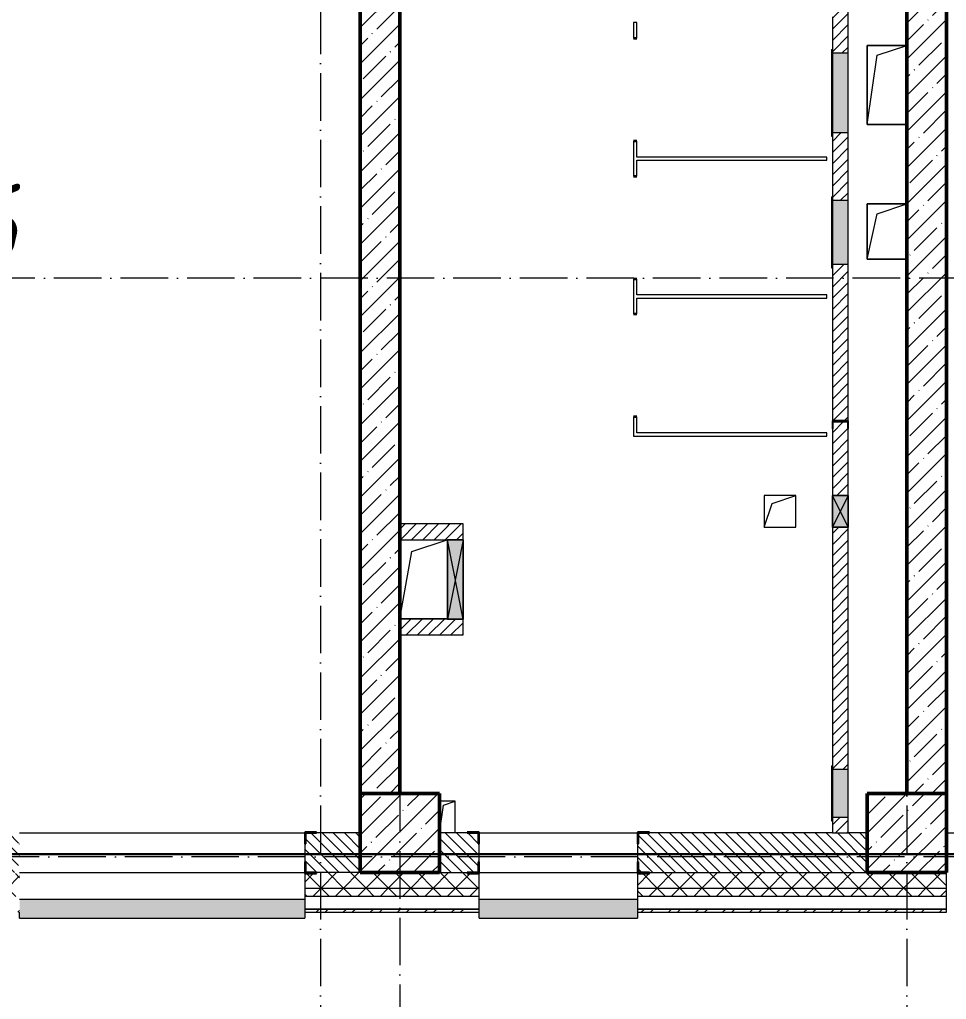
# Model space of a CAD drawing. Header units: millimetres. Extents: x -213536 to 1564669, y -45299 to 942238.
# Drawn here: x 45508 to 51358, y 513397 to 519579 of the extents above; entities that cross this region are included whole.
import ezdxf

# ---------------------------------------------------------------- set-up
doc = ezdxf.new("R2010")
doc.units = ezdxf.units.MM
doc.linetypes.add('50_200_ШТРИХ_1Т_ш5_п1_п1_', pattern=[700, 500, -100, 0, -100])
for name, color, linetype, lineweight in [('3.1) ЖБ окна 1.2 м', 102, 'Continuous', 30), ('3.3) Вычитаем ЖБбалки 0.4м -', 31, 'Continuous', 30), ('A-DETL-GENF-OTLN', 7, 'Continuous', 9), ('A-DOOR-OPNG-MCUT', 7, 'Continuous', 35), ('A-FLOR-____-OTLN', 7, 'Continuous', 9), ('A-GENM-____-MCUT', 7, 'Continuous', 25), ('A-GENM-____-OTLN', 7, 'Continuous', 9), ('A-GENM-____-OTLN-1', 7, 'Continuous', 25), ('A-GLAZ-____-OTLN', 7, 'Continuous', 9), ('A-WALL-____-MCUT', 7, 'Continuous', 13), ('A-WALL-____-MCUT-1', 7, 'Continuous', 9), ('A-WALL-____-MCUT-2', 7, 'Continuous', 50), ('A-WALL-____-OTLN', 7, 'Continuous', 9), ('A-WALL-____-PATT-1', 7, 'Continuous', 9), ('A-WALL-FNSH-MCUT-1', 7, 'Continuous', 9), ('S-COLS-____-MCUT', 7, 'Continuous', 50), ('S-COLS-____-OTLN', 7, 'Continuous', 9), ('S-GRID-____-OTLN-1', 7, '50_200_ШТРИХ_1Т_ш5_п1_п1_', 9), ('Марки помещений', 7, 'Continuous', 9)]:
    doc.layers.add(name, color=color, linetype=linetype, lineweight=lineweight)
doc.layers.add('A-DOOR-____-OTLN-1', color=7, linetype='Continuous', lineweight=9, true_color=0xffffff)
doc.layers.add('A-GLAZ-____-OTLN-1', color=7, linetype='Continuous', lineweight=9, true_color=0xc0c0c0)
doc.styles.add('ISOCPEUR_I_2', font='isocpeui.ttf', dxfattribs={"width": 0.85, "height": 2.3})
pattern_1 = [(135, (-15591.663, 459015.94), (-35.35534, -35.35534), [])]
pattern_2 = [(45, (-15591.66, 459015.94), (-114.04925, 114.04925), []), (45, (-15477.61, 459015.94), (-114.04925, 114.04925), [201.612, -40.322, 3.353, -36.97])]
pattern_3 = [(45, (-15591.66, 459015.94), (-70.71068, 70.71068), []), (135, (-15591.66, 459015.94), (-70.71068, -70.71068), [])]
pattern_4 = [(45, (-15591.663, 459015.94), (-35.35534, 35.35534), [])]

# ---------------------------------------------------------------- blocks, each defined once
blk = doc.blocks.new('BSC_Колонна _Прямоугольная - 500х500-V19-АР1_План отверстий 2 этажа в осях 1-64_Ю-ЯЯ')
at = {"layer": 'S-COLS-____-OTLN'}
h = blk.add_hatch(dxfattribs=at)
h.set_pattern_fill('FP_28', color=256, style=0, pattern_type=2)
h.set_pattern_definition([(45, (-63500, -55431.04), (-114.04925, 114.04925), []), (45, (-63385.95, -55431.04), (-114.04925, 114.04925), [201.613, -40.323, 3.353, -36.97])])
h.paths.add_polyline_path([(-250, -250), (250, -250), (250, 250), (-250, 250)], flags=0)
at = {"layer": 'S-COLS-____-MCUT'}
for p, q in [((250, 250), (-250, 250)), ((-250, 250), (-250, -250)), ((250, -250), (250, 250)), ((-250, -250), (250, -250))]:
    blk.add_line(p, q, dxfattribs=at)
blk = doc.blocks.new('BSC_Колонна _Прямоугольная - 500х500-V60-АР1_План отверстий 2 этажа в осях 1-64_Ю-ЯЯ')
at = {"layer": 'S-COLS-____-OTLN'}
h = blk.add_hatch(dxfattribs=at)
h.set_pattern_fill('FP_71', color=256, style=0, pattern_type=2)
h.set_pattern_definition([(45, (-66700, -55431.04), (-114.04925, 114.04925), []), (45, (-66585.95, -55431.04), (-114.04925, 114.04925), [201.613, -40.323, 3.353, -36.97])])
h.paths.add_polyline_path([(-250, -250), (250, -250), (250, 250), (-250, 250)], flags=0)
at = {"layer": 'S-COLS-____-MCUT'}
for p, q in [((250, 250), (-250, 250)), ((-250, 250), (-250, -250)), ((250, -250), (250, 250)), ((-250, -250), (250, -250))]:
    blk.add_line(p, q, dxfattribs=at)
blk = doc.blocks.new('DOR_ДУ_распашная__1Ст_Прямоугольная_ШЕР - Вн_650х2100h_Кабинки С_у-18405741-АР1_План отверстий 2 этажа в осях 1-64_Ю-ЯЯ')
at = {"layer": 'A-DOOR-OPNG-MCUT'}
for p, q in [((-325, -10), (-325, 10)), ((325, 10), (325, -10))]:
    blk.add_line(p, q, dxfattribs=at)
blk = doc.blocks.new('Фахверк_СКБ_Уголок - 250_2700-27497298-АР1_План отверстий 2 этажа в осях 1-64_Ю-ЯЯ')
at = {"layer": 'A-GENM-____-MCUT'}
for p, q in [((200, 181), (125, 181)), ((125, 181), (125, 106)), ((131, 106), (131, 175)), ((131, 175), (200, 175)), ((200, 175), (200, 181)), ((125, 106), (131, 106)), ((131, -6), (125, -6)), ((125, -6), (125, -81)), ((131, -75), (131, -6)), ((125, -81), (200, -81)), ((200, -75), (131, -75)), ((200, -81), (200, -75))]:
    blk.add_line(p, q, dxfattribs=at)
blk = doc.blocks.new('154_Фахверк_СКБ_Швеллер - Тип_100_3960-28331862-АР1_План отверстий 2 этажа в осях 1-64_Ю-ЯЯ')
at = {"layer": 'A-GENM-____-MCUT'}
for p, q in [((175, 50), (125, 50)), ((125, 50), (125, -50)), ((128, 47), (175, 47)), ((128, -47), (128, 47)), ((175, 47), (175, 50)), ((125, -50), (175, -50)), ((175, -47), (128, -47)), ((175, -50), (175, -47))]:
    blk.add_line(p, q, dxfattribs=at)
blk = doc.blocks.new('AR_Отверстие Ниша - Лючок-32402783-АР1_План отверстий 2 этажа в осях 1-64_Ю-ЯЯ')
at = {"layer": 'A-GLAZ-____-OTLN'}
blk.add_hatch(color=256, dxfattribs=at).paths.add_polyline_path([(250, -50), (250, 50), (-250, 50), (-250, -50)], flags=0)
for p, q in [((250, 50), (-250, 50)), ((-250, 50), (-250, -50)), ((250, -50), (250, 50)), ((-250, -50), (250, -50))]:
    blk.add_line(p, q, dxfattribs=at)
blk = doc.blocks.new('Л_Общий_Лючок - Лючок-29683801-АР1_План отверстий 2 этажа в осях 1-64_Ю-ЯЯ')
at = {"layer": 'A-GLAZ-____-OTLN-1'}
blk.add_hatch(color=256, dxfattribs=at).paths.add_polyline_path([(-24, 0), (524, 0), (524, 6), (-24, 6)], flags=0)
at = {"layer": 'A-GLAZ-____-OTLN'}
for p, q in [((524, 6), (-24, 6)), ((-24, 6), (-24, 0)), ((524, 6), (524, 0))]:
    blk.add_line(p, q, dxfattribs=at)
blk = doc.blocks.new('AR_Отверстие Ниша - Лючок-32402759-АР1_План отверстий 2 этажа в осях 1-64_Ю-ЯЯ')
at = {"layer": 'A-GLAZ-____-OTLN'}
blk.add_hatch(color=256, dxfattribs=at).paths.add_polyline_path([(200, -50), (200, 50), (-200, 50), (-200, -50)], flags=0)
for p, q in [((200, 50), (-200, 50)), ((-200, 50), (-200, -50)), ((200, -50), (200, 50)), ((-200, -50), (200, -50))]:
    blk.add_line(p, q, dxfattribs=at)
blk = doc.blocks.new('Л_Общий_Лючок - Лючок-29684370-АР1_План отверстий 2 этажа в осях 1-64_Ю-ЯЯ')
at = {"layer": 'A-GLAZ-____-OTLN-1'}
blk.add_hatch(color=256, dxfattribs=at).paths.add_polyline_path([(-24, 0), (424, 0), (424, 6), (-24, 6)], flags=0)
at = {"layer": 'A-GLAZ-____-OTLN'}
for p, q in [((424, 6), (-24, 6)), ((-24, 6), (-24, 0)), ((424, 6), (424, 0))]:
    blk.add_line(p, q, dxfattribs=at)
blk = doc.blocks.new('AR_Отверстие Ниша - Лючок-32402834-АР1_План отверстий 2 этажа в осях 1-64_Ю-ЯЯ')
at = {"layer": 'A-GLAZ-____-OTLN'}
blk.add_hatch(color=256, dxfattribs=at).paths.add_polyline_path([(150, -50), (150, 50), (-150, 50), (-150, -50)], flags=0)
for p, q in [((150, 50), (-150, 50)), ((-150, 50), (-150, -50)), ((150, -50), (150, 50)), ((-150, -50), (150, -50))]:
    blk.add_line(p, q, dxfattribs=at)
blk = doc.blocks.new('Л_Общий_Лючок - Лючок-29683982-АР1_План отверстий 2 этажа в осях 1-64_Ю-ЯЯ')
at = {"layer": 'A-GLAZ-____-OTLN-1'}
blk.add_hatch(color=256, dxfattribs=at).paths.add_polyline_path([(-24, 0), (324, 0), (324, 6), (-24, 6)], flags=0)
at = {"layer": 'A-GLAZ-____-OTLN'}
for p, q in [((324, 6), (-24, 6)), ((-24, 6), (-24, 0)), ((324, 6), (324, 0))]:
    blk.add_line(p, q, dxfattribs=at)
blk = doc.blocks.new('AR_Отверстие прямоугольное _в стене_ - AR_Отверстие прямоугольное _в стене__ВК-32402728-АР1_План отверстий 2 этажа в осях 1-64_Ю-ЯЯ')
at = {"layer": 'A-GLAZ-____-OTLN'}
blk.add_hatch(color=256, dxfattribs=at).paths.add_polyline_path([(100, 50), (-100, 50), (-100, -50), (100, -50)], flags=0)
at = {"layer": 'A-DETL-GENF-OTLN'}
for p, q in [((-100, -50), (-100, 50)), ((-100, 50), (100, 50)), ((100, 50), (-100, -50)), ((-100, 50), (100, -50)), ((100, 50), (-100, 50)), ((-100, 50), (-100, -50)), ((100, 50), (100, -50)), ((100, -50), (100, 50)), ((100, -50), (-100, -50)), ((-100, -50), (100, -50))]:
    blk.add_line(p, q, dxfattribs=at)
blk = doc.blocks.new('AR_Отверстие прямоугольное _в плите_ - AR_Отверстие прямоугольное _в плите_-30459243-АР1_План отверстий 2 этажа в осях 1-64_Ю-ЯЯ')
at = {"layer": 'A-GENM-____-OTLN'}
for p, q in [((125, 175), (-125, 175)), ((-125, 175), (-125, -175)), ((-62.5, 112.5), (125, 175)), ((-125, -175), (-62.5, 112.5)), ((-125, -175), (125, -175))]:
    blk.add_line(p, q, dxfattribs=at)
blk = doc.blocks.new('AR_Отверстие прямоугольное _в плите_ - AR_Отверстие прямоугольное _в плите_-V153-АР1_План отверстий 2 этажа в осях 1-64_Ю-ЯЯ')
at = {"layer": 'A-GENM-____-OTLN'}
for p, q in [((125, 250), (-125, 250)), ((-125, 250), (-125, -250)), ((-62.5, 187.5), (125, 250)), ((-125, -250), (-62.5, 187.5)), ((-125, -250), (125, -250))]:
    blk.add_line(p, q, dxfattribs=at)
blk = doc.blocks.new('AR_Отверстие прямоугольное _в плите_ - AR_Отверстие прямоугольное _в плите_-30459207-АР1_План отверстий 2 этажа в осях 1-64_Ю-ЯЯ')
at = {"layer": 'A-GENM-____-OTLN'}
for p, q in [((100, 100), (-100, 100)), ((-100, 100), (-100, -100)), ((-50, 50), (100, 100)), ((100, -100), (100, 100)), ((-100, -100), (-50, 50)), ((-100, -100), (100, -100))]:
    blk.add_line(p, q, dxfattribs=at)
blk = doc.blocks.new('AR_Отверстие прямоугольное _в плите_ - AR_Отверстие прямоугольное _в плите_-30510843-АР1_План отверстий 2 этажа в осях 1-64_Ю-ЯЯ')
at = {"layer": 'A-GENM-____-OTLN'}
for p, q in [((50, 100), (-50, 100)), ((-50, -100), (-25, 75)), ((-25, 75), (50, 100)), ((50, -100), (50, 100))]:
    blk.add_line(p, q, dxfattribs=at)
blk = doc.blocks.new('AR_Отверстие прямоугольное _в плите_ - AR_Отверстие прямоугольное _в плите_-V185-АР1_План отверстий 2 этажа в осях 1-64_Ю-ЯЯ')
at = {"layer": 'A-GENM-____-OTLN'}
for p, q in [((-75, 175), (148.4, 249.5)), ((-150, -250), (-75, 175)), ((-150, -250), (150, -250))]:
    blk.add_line(p, q, dxfattribs=at)
blk = doc.blocks.new('Отлив_СКБ - Отлив витража_120_НВФ-31885283-АР1_План отверстий 2 этажа в осях 1-64_Ю-ЯЯ')
at = {"layer": 'A-GLAZ-____-OTLN-1'}
for points in [[(426.1, -2), (1000, -2), (1000, 0), (0, 0), (0, -2)], [(426.1, -120), (1000, -120), (1000, -2), (0, -2), (0, -120)]]:
    blk.add_hatch(color=256, dxfattribs=at).paths.add_polyline_path(points, flags=0)
at = {"layer": 'A-GLAZ-____-OTLN'}
for p, q in [((0, 0), (1000, 0)), ((1000, -2), (0, -2)), ((0, -120), (0, -83)), ((0, -120), (1000, -120)), ((1000, -83), (1000, -120))]:
    blk.add_line(p, q, dxfattribs=at)
blk = doc.blocks.new('Отлив_СКБ - Отлив витража_120_НВФ-31885687-АР1_План отверстий 2 этажа в осях 1-64_Ю-ЯЯ')
at = {"layer": 'A-GLAZ-____-OTLN-1'}
for points in [[(0, 0), (0, -2), (1800, -2), (1800, 0), (1023.3, 0)], [(0, -83), (0, -120), (1800, -120), (1800, -2), (0, -2), (0, -63)]]:
    blk.add_hatch(color=256, dxfattribs=at).paths.add_polyline_path(points, flags=0)
at = {"layer": 'A-GLAZ-____-OTLN'}
for p, q in [((0, 0), (1800, 0)), ((1800, -2), (0, -2)), ((0, -120), (0, -83)), ((0, -120), (1800, -120)), ((1800, -83), (1800, -120))]:
    blk.add_line(p, q, dxfattribs=at)
blk = doc.blocks.new('AR_Отверстие прямоугольное _в стене__БезПР - AR_Отверстие прямоугольное _в стене__БезПР-36789228-АР1_План отверстий 2 этажа в осях 1-64_Ю-ЯЯ')
at = {"layer": 'A-GLAZ-____-OTLN'}
blk.add_hatch(color=256, dxfattribs=at).paths.add_polyline_path([(250, -50), (250, 50), (-250, 50), (-250, -50), (-193.5, -50)], flags=0)
at = {"layer": 'A-DETL-GENF-OTLN'}
for p, q in [((-250, -50), (-250, 50)), ((-250, 50), (250, 50)), ((250, 50), (-250, -50)), ((-250, 50), (250, -50)), ((250, 50), (-250, 50)), ((-250, 50), (-250, -50)), ((250, 50), (250, -50)), ((250, -50), (250, 50)), ((250, -50), (-250, -50)), ((-250, -50), (250, -50))]:
    blk.add_line(p, q, dxfattribs=at)
at = {"layer": 'A-GLAZ-____-OTLN'}
blk.add_line((250, 50), (-250, 50), dxfattribs=at)
blk = doc.blocks.new('2этаж')
at = {"layer": 'S-GRID-____-OTLN-1', "color": 251, "ltscale": 0.6, "true_color": 0x636466}
for p, q in [((47408.3, 549908.8), (47408.3, 511907.5)), ((51108.3, 549908.8), (51108.3, 511907.5)), ((47908.3, 549620.5), (47908.3, 512048.6)), ((59888.4, 517947), (-20260.4, 517947)), ((88482.7, 514297), (-20260.4, 514297))]:
    blk.add_line(p, q, dxfattribs=at)

msp = doc.modelspace()

# ---------------------------------------------------------------- hatches: boundary and pattern name
at = {"layer": 'A-WALL-____-PATT-1'}
h = msp.add_hatch(dxfattribs=at)
h.set_pattern_fill('FP_13', color=256, style=0, pattern_type=2)
h.set_pattern_definition(pattern_2)
h.paths.add_polyline_path([(51108.3, 514697), (51358.3, 514697), (51358.3, 522197), (51108.3, 522197), (51108.3, 516240.5)], flags=0)
h = msp.add_hatch(dxfattribs=at)
h.set_pattern_fill('FP_5', color=256, style=0, pattern_type=2)
h.set_pattern_definition(pattern_4)
h.paths.add_polyline_path([(50638.3, 514447), (50738.3, 514447), (50738.3, 514547), (50638.3, 514547)], flags=0)
h.paths.add_polyline_path([(50730.6, 514847), (50738.3, 514847), (50738.3, 516377), (50638.3, 516377), (50638.3, 514847)], flags=0)
h.paths.add_polyline_path([(50697, 516577), (50738.3, 516577), (50738.3, 516997), (50735.3, 516997), (50735.3, 517044), (50641.3, 517044), (50641.3, 516997), (50638.3, 516997), (50638.3, 516577), (50641.3, 516577)], flags=0)
h.paths.add_polyline_path([(50738.3, 517047), (50738.3, 518037), (50638.3, 518037), (50638.3, 517047), (50735.3, 517047)], flags=0)
h.paths.add_polyline_path([(50660.9, 518437), (50738.3, 518437), (50738.3, 518867), (50638.3, 518867), (50638.3, 518437)], flags=0)
h.paths.add_polyline_path([(50738.3, 519367), (50738.3, 521582), (50638.3, 521582), (50638.3, 519367), (50642.8, 519367)], flags=0)
h.paths.add_polyline_path([(50738.3, 521882), (50738.3, 521997), (50638.3, 521997), (50638.3, 521882), (50733.5, 521882)], flags=0)
h = msp.add_hatch(dxfattribs=at)
h.set_pattern_fill('FP_13', color=256, style=0, pattern_type=2)
h.set_pattern_definition(pattern_2)
h.paths.add_polyline_path([(47908.3, 514697), (47908.3, 521247), (47658.3, 521247), (47658.3, 514697)], flags=0)
h.paths.add_polyline_path([(47700, 521497), (47908.3, 521497), (47908.3, 521697), (47658.3, 521697), (47658.3, 521497)], flags=0)
h = msp.add_hatch(dxfattribs=at)
h.set_pattern_fill('FP_5', color=256, style=0, pattern_type=2)
h.set_pattern_definition(pattern_4)
h.paths.add_polyline_path([(47908.3, 516297), (48208.3, 516297), (48208.3, 516397), (47908.3, 516397)], flags=0)
h = msp.add_hatch(dxfattribs=at)
h.set_pattern_fill('FP_5', color=256, style=0, pattern_type=2)
h.set_pattern_definition(pattern_4)
h.paths.add_polyline_path([(48308.3, 516297), (48308.3, 516397), (48208.3, 516397), (48208.3, 516297)], flags=0)
h = msp.add_hatch(dxfattribs=at)
h.set_pattern_fill('FP_5', color=256, style=0, pattern_type=2)
h.set_pattern_definition(pattern_4)
h.paths.add_polyline_path([(47908.3, 515697), (48308.3, 515697), (48308.3, 515797), (47908.3, 515797)], flags=0)
h = msp.add_hatch(dxfattribs=at)
h.set_pattern_fill('FP_6', color=256, style=0, pattern_type=2)
h.set_pattern_definition(pattern_1)
h.paths.add_polyline_path([(47314.3, 514197), (47658.3, 514197), (47658.3, 514447), (47314.3, 514447), (47314.3, 514378), (47308.3, 514378), (47308.3, 514266), (47314.3, 514266)], flags=0)
h.paths.add_polyline_path([(45433.3, 514197), (45502.3, 514197), (45502.3, 514266), (45508.3, 514266), (45508.3, 514378), (45502.3, 514378), (45502.3, 514447), (44314.3, 514447), (44314.3, 514378), (44308.3, 514378), (44308.3, 514266), (44314.3, 514266), (44314.3, 514197), (44488.2, 514197)], flags=0)
h.paths.add_polyline_path([(42502.3, 514197), (42502.3, 514266), (42508.3, 514266), (42508.3, 514378), (42502.3, 514378), (42502.3, 514447), (42158.3, 514447), (42158.3, 514197), (42433.3, 514197)], flags=0)
h = msp.add_hatch(dxfattribs=at)
h.set_pattern_fill('FP_6', color=256, style=0, pattern_type=2)
h.set_pattern_definition(pattern_1)
h.paths.add_polyline_path([(50858.3, 514197), (50858.3, 514447), (49414.3, 514447), (49414.3, 514378), (49408.3, 514378), (49408.3, 514266), (49414.3, 514266), (49414.3, 514197), (49790.7, 514197)], flags=0)
h.paths.add_polyline_path([(48158.3, 514197), (48402.3, 514197), (48402.3, 514266), (48408.3, 514266), (48408.3, 514378), (48402.3, 514378), (48402.3, 514447), (48158.3, 514447), (48158.3, 514441)], flags=0)
h = msp.add_hatch(dxfattribs=at)
h.set_pattern_fill('FP_1', color=256, style=0, pattern_type=2)
h.set_pattern_definition(pattern_3)
h.paths.add_polyline_path([(58628.2, 514097), (58708.3, 514097), (58708.3, 514197), (52358.3, 514197), (52358.3, 514097), (55093.2, 514097)], flags=0)
h.paths.add_polyline_path([(49408.3, 514097), (51358.3, 514097), (51358.3, 514197), (49483.3, 514197), (49483.3, 514191), (49408.3, 514191)], flags=0)
h.paths.add_polyline_path([(48408.3, 514097), (48408.3, 514191), (48333.3, 514191), (48333.3, 514197), (47383.3, 514197), (47383.3, 514191), (47308.3, 514191), (47308.3, 514097), (48023.2, 514097)], flags=0)
h.paths.add_polyline_path([(44488.2, 514097), (45508.3, 514097), (45508.3, 514191), (45433.3, 514191), (45433.3, 514197), (44383.3, 514197), (44383.3, 514191), (44308.3, 514191), (44308.3, 514097), (44383.3, 514097)], flags=0)
h.paths.add_polyline_path([(42508.3, 514097), (42508.3, 514191), (42433.3, 514191), (42433.3, 514197), (41383.3, 514197), (41383.3, 514191), (41308.3, 514191), (41308.3, 514097), (41836.9, 514097)], flags=0)
h.paths.add_polyline_path([(38743.8, 514097), (39508.3, 514097), (39508.3, 514191), (39433.3, 514191), (39433.3, 514197), (38383.3, 514197), (38383.3, 514191), (38308.3, 514191), (38308.3, 514097), (38658.3, 514097)], flags=0)
h.paths.add_polyline_path([(36433.3, 514097), (36508.3, 514097), (36508.3, 514191), (36433.3, 514191), (36433.3, 514197), (35383.3, 514197), (35383.3, 514191), (35308.3, 514191), (35308.3, 514097), (35650.7, 514097)], flags=0)
h.paths.add_polyline_path([(32308.3, 514097), (33508.3, 514097), (33508.3, 514191), (33433.3, 514191), (33433.3, 514197), (32383.3, 514197), (32383.3, 514191), (32308.3, 514191)], flags=0)
h.paths.add_polyline_path([(26883.3, 514097), (26958.3, 514097), (26958.3, 514191), (26883.3, 514191), (26883.3, 514197), (25833.3, 514197), (25833.3, 514191), (25758.3, 514191), (25758.3, 514097), (26813.2, 514097)], flags=0)
h.paths.add_polyline_path([(28833.3, 514097), (30508.3, 514097), (30508.3, 514191), (30433.3, 514191), (30433.3, 514197), (28833.3, 514197), (28833.3, 514191), (28758.3, 514191), (28758.3, 514097)], flags=0)
h.paths.add_polyline_path([(23883.3, 514097), (23958.3, 514097), (23958.3, 514191), (23883.3, 514191), (23883.3, 514197), (22833.3, 514197), (22833.3, 514191), (22758.3, 514191), (22758.3, 514097), (23608.3, 514097)], flags=0)
h.paths.add_polyline_path([(20958.3, 514097), (20958.3, 514191), (20883.3, 514191), (20883.3, 514197), (19833.3, 514197), (19833.3, 514191), (19758.3, 514191), (19758.3, 514097), (20626.9, 514097)], flags=0)
h.paths.add_polyline_path([(16758.3, 514097), (17958.3, 514097), (17958.3, 514191), (17883.3, 514191), (17883.3, 514197), (16833.3, 514197), (16833.3, 514191), (16758.3, 514191)], flags=0)
h.paths.add_polyline_path([(14958.3, 514097), (14958.3, 514191), (14883.3, 514191), (14883.3, 514197), (13833.3, 514197), (13833.3, 514191), (13758.3, 514191), (13758.3, 514097), (14883.3, 514097)], flags=0)
h.paths.add_polyline_path([(11108.3, 514097), (11958.3, 514097), (11958.3, 514191), (11883.3, 514191), (11883.3, 514197), (10833.3, 514197), (10833.3, 514191), (10758.3, 514191), (10758.3, 514097), (10905.7, 514097)], flags=0)
h.paths.add_polyline_path([(8958.3, 514097), (8958.3, 514191), (8883.3, 514191), (8883.3, 514197), (7833.3, 514197), (7833.3, 514191), (7758.3, 514191), (7758.3, 514097), (8254.4, 514097)], flags=0)
h.paths.add_polyline_path([(5958.3, 514097), (5958.3, 514191), (5883.3, 514191), (5883.3, 514197), (4833.3, 514197), (4833.3, 514191), (4758.3, 514191), (4758.3, 514097), (5883.3, 514097)], flags=0)
h.paths.add_polyline_path([(2958.3, 514097), (2958.3, 514191), (2883.3, 514191), (2883.3, 514197), (1833.3, 514197), (1833.3, 514191), (1758.3, 514191), (1758.3, 514097), (2951.9, 514097)], flags=0)
h.paths.add_polyline_path([(758.3, 514097), (758.3, 514191), (683.3, 514191), (683.3, 514197), (-9041.7, 514197), (-9041.7, 514097), (300.7, 514097)], flags=0)
h.paths.add_polyline_path([(-10041.7, 514097), (-10041.7, 514197), (-18041.7, 514197), (-18041.7, 514097), (-12071.8, 514097)], flags=0)
h = msp.add_hatch(dxfattribs=at)
h.set_pattern_fill('FP_1', color=256, style=0, pattern_type=2)
h.set_pattern_definition(pattern_3)
h.paths.add_polyline_path([(58708.3, 514047), (58708.3, 514097), (52358.3, 514097), (52358.3, 514047), (58628.2, 514047)], flags=0)
h.paths.add_polyline_path([(51358.3, 514047), (51358.3, 514097), (49408.3, 514097), (49408.3, 514047), (49790.7, 514047)], flags=0)
h.paths.add_polyline_path([(48408.3, 514047), (48408.3, 514097), (47308.3, 514097), (47308.3, 514047), (48023.2, 514047)], flags=0)
h.paths.add_polyline_path([(45508.3, 514047), (45508.3, 514097), (44308.3, 514097), (44308.3, 514047), (44488.2, 514047)], flags=0)
h.paths.add_polyline_path([(42508.3, 514047), (42508.3, 514097), (41308.3, 514097), (41308.3, 514047), (41836.9, 514047)], flags=0)
h.paths.add_polyline_path([(39508.3, 514047), (39508.3, 514097), (38308.3, 514097), (38308.3, 514047), (39185.7, 514047)], flags=0)
h.paths.add_polyline_path([(35308.3, 514047), (36508.3, 514047), (36508.3, 514097), (35308.3, 514097)], flags=0)
h.paths.add_polyline_path([(32999.4, 514047), (33508.3, 514047), (33508.3, 514097), (32308.3, 514097), (32308.3, 514047)], flags=0)
h.paths.add_polyline_path([(28758.3, 514047), (30508.3, 514047), (30508.3, 514097), (28758.3, 514097)], flags=0)
h.paths.add_polyline_path([(25758.3, 514047), (26958.3, 514047), (26958.3, 514097), (25758.3, 514097)], flags=0)
h.paths.add_polyline_path([(23958.3, 514047), (23958.3, 514097), (22758.3, 514097), (22758.3, 514047), (23278.2, 514047)], flags=0)
h.paths.add_polyline_path([(17958.3, 514047), (17958.3, 514097), (16758.3, 514097), (16758.3, 514047)], flags=0)
h.paths.add_polyline_path([(19758.3, 514047), (20958.3, 514047), (20958.3, 514097), (19758.3, 514097)], flags=0)
h.paths.add_polyline_path([(14958.3, 514047), (14958.3, 514097), (13758.3, 514097), (13758.3, 514047), (14440.7, 514047)], flags=0)
h.paths.add_polyline_path([(11958.3, 514047), (11958.3, 514097), (10758.3, 514097), (10758.3, 514047), (11789.4, 514047)], flags=0)
h.paths.add_polyline_path([(7758.3, 514047), (8958.3, 514047), (8958.3, 514097), (7758.3, 514097)], flags=0)
h.paths.add_polyline_path([(5958.3, 514047), (5958.3, 514097), (4758.3, 514097), (4758.3, 514047), (5603.2, 514047)], flags=0)
h.paths.add_polyline_path([(2951.9, 514047), (2958.3, 514047), (2958.3, 514097), (1758.3, 514097), (1758.3, 514047), (2068.2, 514047)], flags=0)
h.paths.add_polyline_path([(758.3, 514047), (758.3, 514097), (-9041.7, 514097), (-9041.7, 514047), (300.7, 514047)], flags=0)
h.paths.add_polyline_path([(-10041.7, 514047), (-10041.7, 514097), (-18141.7, 514097), (-18141.7, 514047), (-12071.8, 514047)], flags=0)
h = msp.add_hatch(dxfattribs=at)
h.set_pattern_fill('FP_3', color=256, style=0, pattern_type=2)
h.set_pattern_definition([(45, (-15591.66, 459015.94), (-85.53659, 85.53659), []), (45, (-15534.64, 459015.94), (-85.53659, 85.53659), [])])
h.paths.add_polyline_path([(58608.3, 513947), (58608.3, 513967), (52358.3, 513967), (52358.3, 513947), (55093.2, 513947)], flags=0)
h.paths.add_polyline_path([(51358.3, 513947), (51358.3, 513967), (49408.3, 513967), (49408.3, 513947), (49790.7, 513947)], flags=0)
h.paths.add_polyline_path([(48408.3, 513947), (48408.3, 513967), (47308.3, 513967), (47308.3, 513947), (48023.2, 513947)], flags=0)
h.paths.add_polyline_path([(45508.3, 513947), (45508.3, 513967), (44928.3, 513967), (44928.3, 513947)], flags=0)

# ---------------------------------------------------------------- linework, layer by layer
at = {"layer": '3.3) Вычитаем ЖБбалки 0.4м -'}
msp.add_lwpolyline([(58491.8, 514313.4), (29908.3, 514313.4), (29908.3, 549908.8), (58491.8, 549908.8)], close=True, dxfattribs=at)
at = {"layer": 'A-FLOR-____-OTLN'}
for p, q in [((50858.3, 519417), (51108.3, 519417)), ((50858.3, 518917), (50858.3, 519417)), ((51108.3, 518917), (50858.3, 518917)), ((50858.3, 518417), (51108.3, 518417)), ((50858.3, 518067), (50858.3, 518417)), ((51108.3, 518067), (50858.3, 518067)), ((48208.3, 515797.5), (47908.3, 515797.5))]:
    msp.add_line(p, q, dxfattribs=at)
at = {"layer": 'A-WALL-____-MCUT'}
for p, q in [((47658.3, 514447), (47383.3, 514447)), ((48333.3, 514447), (48158.3, 514447)), ((50638.3, 514447), (49483.3, 514447)), ((50638.3, 514447), (50738.3, 514447)), ((50858.3, 514447), (50738.3, 514447)), ((47308.3, 514378), (47308.3, 514266)), ((48408.3, 514266), (48408.3, 514378)), ((49408.3, 514378), (49408.3, 514266)), ((47308.3, 514191), (47308.3, 513967)), ((48408.3, 513967), (48408.3, 514191)), ((49408.3, 514191), (49408.3, 513967)), ((51358.3, 513967), (51358.3, 514197)), ((47308.3, 513967), (48408.3, 513967)), ((49408.3, 513967), (51358.3, 513967))]:
    msp.add_line(p, q, dxfattribs=at)
at = {"layer": 'A-WALL-____-MCUT-1'}
for p, q in [((47658.3, 514197), (47383.3, 514197)), ((48158.3, 514197), (48333.3, 514197)), ((49483.3, 514197), (50858.3, 514197)), ((48408.3, 514097), (47308.3, 514097)), ((51358.3, 514097), (49408.3, 514097)), ((48408.3, 514047), (47308.3, 514047)), ((51358.3, 514047), (49408.3, 514047))]:
    msp.add_line(p, q, dxfattribs=at)
at = {"layer": 'A-WALL-____-MCUT-2'}
for p, q in [((51108.3, 522197), (51108.3, 514697)), ((51358.3, 514697), (51358.3, 521947)), ((47658.3, 521247), (47658.3, 514697)), ((47908.3, 514697), (47908.3, 521247))]:
    msp.add_line(p, q, dxfattribs=at)
at = {"layer": 'A-WALL-____-OTLN'}
for p, q in [((45508.3, 514447), (47308.3, 514447)), ((48408.3, 514447), (49408.3, 514447)), ((51358.3, 514447), (52358.3, 514447)), ((45508.3, 514197), (47308.3, 514197)), ((48408.3, 514197), (49408.3, 514197))]:
    msp.add_line(p, q, dxfattribs=at)
at = {"layer": 'A-WALL-FNSH-MCUT-1'}
for p, q in [((50738.3, 519367), (50738.3, 521582)), ((50638.3, 519597), (50638.3, 519367)), ((49403.3, 519562), (49383.3, 519562)), ((49383.3, 519562), (49383.3, 519462)), ((49403.3, 519462), (49403.3, 519562)), ((50638.3, 518867), (50638.3, 518437)), ((50738.3, 518437), (50738.3, 518867)), ((49383.3, 518812), (49383.3, 518592)), ((49403.3, 518712), (49403.3, 518812)), ((50603.3, 518712), (49403.3, 518712)), ((50603.3, 518692), (50603.3, 518712)), ((49403.3, 518692), (50603.3, 518692)), ((49403.3, 518592), (49403.3, 518692)), ((50638.3, 518037), (50638.3, 517047)), ((50738.3, 517047), (50738.3, 518037)), ((49383.3, 517942), (49383.3, 517722)), ((49403.3, 517842), (49403.3, 517942)), ((50603.3, 517842), (49403.3, 517842)), ((49403.3, 517722), (49403.3, 517822)), ((49403.3, 517822), (50603.3, 517822)), ((50603.3, 517822), (50603.3, 517842)), ((49383.3, 517072), (49383.3, 516952)), ((49403.3, 516972), (49403.3, 517072)), ((50638.3, 516997), (50638.3, 516577)), ((50738.3, 516577), (50738.3, 516997)), ((49383.3, 516952), (50603.3, 516952)), ((50603.3, 516972), (49403.3, 516972)), ((50603.3, 516952), (50603.3, 516972)), ((48308.3, 516397), (47908.3, 516397)), ((47908.3, 516397), (47908.3, 516297)), ((48308.3, 516297), (48308.3, 516397)), ((50638.3, 516377), (50638.3, 514847)), ((50738.3, 514847), (50738.3, 516377)), ((47908.3, 516297), (48208.3, 516297)), ((48208.3, 515797), (47908.3, 515797)), ((47908.3, 515797), (47908.3, 515697)), ((48308.3, 515697), (48308.3, 515797)), ((47908.3, 515697), (48308.3, 515697)), ((50638.3, 514547), (50638.3, 514447)), ((50738.3, 514447), (50738.3, 514547)), ((48408.3, 513967), (47308.3, 513967)), ((47308.3, 513967), (47308.3, 513947)), ((48408.3, 513947), (48408.3, 513967)), ((51358.3, 513967), (49408.3, 513967)), ((49408.3, 513967), (49408.3, 513947)), ((51358.3, 513947), (51358.3, 513967)), ((47308.3, 513947), (48408.3, 513947)), ((49408.3, 513947), (51358.3, 513947))]:
    msp.add_line(p, q, dxfattribs=at)

# ---------------------------------------------------------------- block references
at = {"layer": '3.1) ЖБ окна 1.2 м'}
msp.add_blockref('2этаж', (0, 0), dxfattribs=at)
at = {"layer": 'A-DOOR-____-OTLN-1', "rotation": 270}
for p in [(49393.3, 519137), (49393.3, 518267), (49393.3, 517397)]:
    msp.add_blockref('DOR_ДУ_распашная__1Ст_Прямоугольная_ШЕР - Вн_650х2100h_Кабинки С_у-18405741-АР1_План отверстий 2 этажа в осях 1-64_Ю-ЯЯ', p, dxfattribs=at)
at = {"layer": 'A-GENM-____-OTLN'}
for name, p in [('AR_Отверстие прямоугольное _в плите_ - AR_Отверстие прямоугольное _в плите_-V153-АР1_План отверстий 2 этажа в осях 1-64_Ю-ЯЯ', (50983.3, 519167)), ('AR_Отверстие прямоугольное _в плите_ - AR_Отверстие прямоугольное _в плите_-30459243-АР1_План отверстий 2 этажа в осях 1-64_Ю-ЯЯ', (50983.3, 518242)), ('AR_Отверстие прямоугольное _в плите_ - AR_Отверстие прямоугольное _в плите_-30459207-АР1_План отверстий 2 этажа в осях 1-64_Ю-ЯЯ', (50308.3, 516476.8)), ('AR_Отверстие прямоугольное _в плите_ - AR_Отверстие прямоугольное _в плите_-V185-АР1_План отверстий 2 этажа в осях 1-64_Ю-ЯЯ', (48058.3, 516047.5)), ('AR_Отверстие прямоугольное _в плите_ - AR_Отверстие прямоугольное _в плите_-30510843-АР1_План отверстий 2 этажа в осях 1-64_Ю-ЯЯ', (48208.3, 514547))]:
    msp.add_blockref(name, p, dxfattribs=at)
at = {"layer": 'A-GENM-____-OTLN-1'}
for name, p, rotation in [('154_Фахверк_СКБ_Швеллер - Тип_100_3960-28331862-АР1_План отверстий 2 этажа в осях 1-64_Ю-ЯЯ', (50688.3, 517172), 270.0000000000001), ('Фахверк_СКБ_Уголок - 250_2700-27497298-АР1_План отверстий 2 этажа в осях 1-64_Ю-ЯЯ', (48533.3, 514372), 180)]:
    msp.add_blockref(name, p, dxfattribs=dict(at, rotation=rotation))
for p in [(47183.3, 514272), (49283.3, 514272)]:
    msp.add_blockref('Фахверк_СКБ_Уголок - 250_2700-27497298-АР1_План отверстий 2 этажа в осях 1-64_Ю-ЯЯ', p, dxfattribs=at)
at = {"layer": 'A-GLAZ-____-OTLN'}
for name, p, rotation in [('Л_Общий_Лючок - Лючок-29683801-АР1_План отверстий 2 этажа в осях 1-64_Ю-ЯЯ', (50638.3, 518867), 90.00000000000006), ('AR_Отверстие Ниша - Лючок-32402783-АР1_План отверстий 2 этажа в осях 1-64_Ю-ЯЯ', (50688.3, 519117), 270.0000000000001), ('Л_Общий_Лючок - Лючок-29684370-АР1_План отверстий 2 этажа в осях 1-64_Ю-ЯЯ', (50638.3, 518037), 90.00000000000006), ('AR_Отверстие Ниша - Лючок-32402759-АР1_План отверстий 2 этажа в осях 1-64_Ю-ЯЯ', (50688.3, 518237), 270.0000000000001), ('AR_Отверстие прямоугольное _в стене_ - AR_Отверстие прямоугольное _в стене__ВК-32402728-АР1_План отверстий 2 этажа в осях 1-64_Ю-ЯЯ', (50688.3, 516477), 270.0000000000001), ('AR_Отверстие прямоугольное _в стене__БезПР - AR_Отверстие прямоугольное _в стене__БезПР-36789228-АР1_План отверстий 2 этажа в осях 1-64_Ю-ЯЯ', (48258.3, 516047), 270), ('Л_Общий_Лючок - Лючок-29683982-АР1_План отверстий 2 этажа в осях 1-64_Ю-ЯЯ', (50638.3, 514547), 90.00000000000006), ('AR_Отверстие Ниша - Лючок-32402834-АР1_План отверстий 2 этажа в осях 1-64_Ю-ЯЯ', (50688.3, 514697), 270.0000000000001)]:
    msp.add_blockref(name, p, dxfattribs=dict(at, rotation=rotation))
for name, p in [('Отлив_СКБ - Отлив витража_120_НВФ-31885687-АР1_План отверстий 2 этажа в осях 1-64_Ю-ЯЯ', (45508.3, 514030)), ('Отлив_СКБ - Отлив витража_120_НВФ-31885283-АР1_План отверстий 2 этажа в осях 1-64_Ю-ЯЯ', (48408.3, 514030))]:
    msp.add_blockref(name, p, dxfattribs=at)
at = {"layer": 'S-COLS-____-OTLN'}
for name, p in [('BSC_Колонна _Прямоугольная - 500х500-V19-АР1_План отверстий 2 этажа в осях 1-64_Ю-ЯЯ', (47908.3, 514447)), ('BSC_Колонна _Прямоугольная - 500х500-V60-АР1_План отверстий 2 этажа в осях 1-64_Ю-ЯЯ', (51108.3, 514447))]:
    msp.add_blockref(name, p, dxfattribs=at)

# ---------------------------------------------------------------- texts
at = {"layer": 'Марки помещений', "insert": (44261.4, 518544.1), "char_height": 500, "width": 737.552, "attachment_point": 1, "style": 'ISOCPEUR_I_2'}
msp.add_mtext('2.016', dxfattribs=at)

doc.saveas('drawing.dxf')
